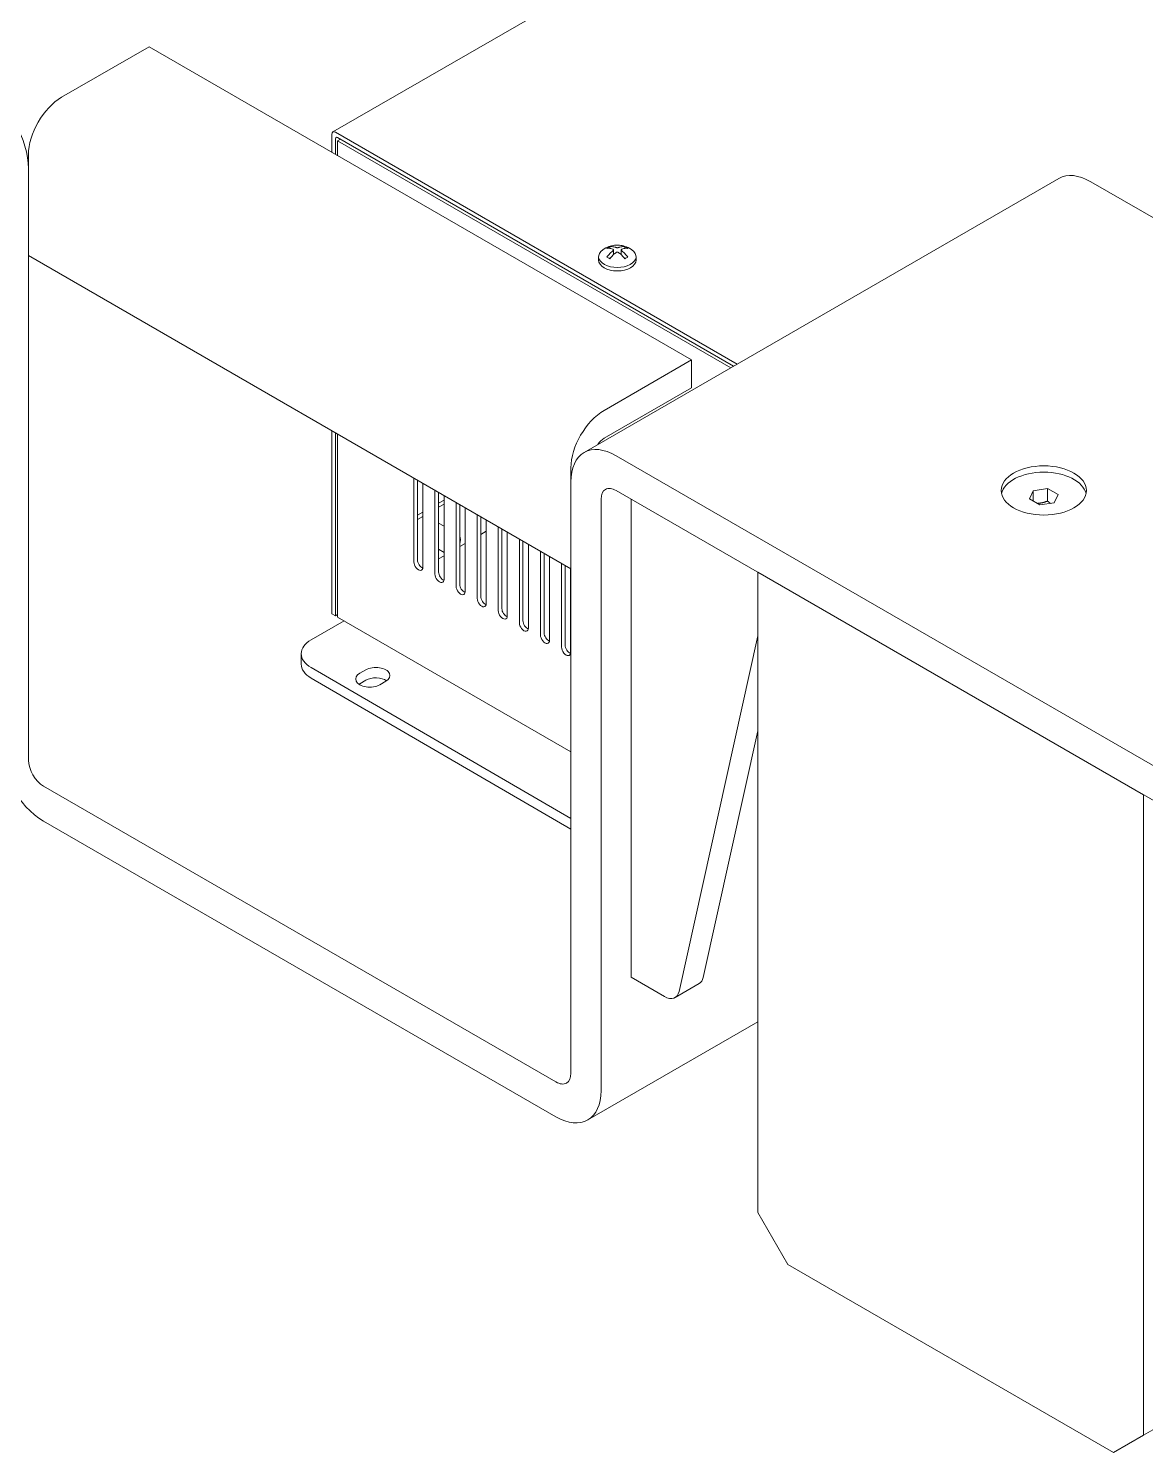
# Model space of a CAD drawing. Header units: millimetres. Extents: x 36 to 2484, y 36 to 1746.
# Drawn here: x 1769.6 to 2031.7, y 1073.4 to 1407.6 of the extents above; entities that cross this region are included whole.
import ezdxf

# ---------------------------------------------------------------- set-up
doc = ezdxf.new("R2010")
doc.units = ezdxf.units.MM
doc.header["$LTSCALE"] = 6
doc.layers.add('굵은실선_A3', color=7, linetype='Continuous', lineweight=18)

msp = doc.modelspace()

# ---------------------------------------------------------------- linework, layer by layer
at = {"layer": '굵은실선_A3'}
for p, q in [((2082.879, 1522.908), (1841.048, 1383.287)), ((1777.38, 1391.429), (1797.887, 1403.268)), ((1797.887, 1403.268), (1925.166, 1329.783)), ((1840.8, 1382.738), (1840.8, 1378.492)), ((1935.904, 1328.809), (1841.648, 1383.228)), ((1841.648, 1378.002), (1841.648, 1381.758)), ((1842.072, 1382.003), (1935.056, 1328.319)), ((1842.143, 1381.227), (1842.779, 1381.595)), ((1842.143, 1377.716), (1842.143, 1381.227)), ((1934.42, 1327.951), (1842.143, 1381.227)), ((1769.602, 1377.957), (1769.602, 1354.278)), ((1769.602, 1235.886), (1769.602, 1374.691)), ((1899.988, 1308.073), (2011.357, 1372.372)), ((2156.743, 1292.02), (2018.857, 1371.629)), ((1769.602, 1354.278), (1896.882, 1280.793)), ((1903.363, 1354.038), (1903.363, 1353.222)), ((1905.995, 1355.967), (1905.995, 1356.393)), ((1906.848, 1354.478), (1906.848, 1355.607)), ((1906.906, 1354.532), (1906.848, 1354.566)), ((1908.677, 1354.566), (1908.619, 1354.532)), ((1908.677, 1354.478), (1908.677, 1355.607)), ((1909.53, 1355.967), (1909.53, 1356.393)), ((1912.163, 1354.038), (1912.163, 1353.222)), ((1904.66, 1317.944), (1925.166, 1329.783)), ((1925.166, 1329.783), (1925.166, 1323.251)), ((1904.66, 1311.412), (1925.166, 1323.251)), ((1840.8, 1313.172), (1840.8, 1270.225)), ((1841.648, 1269.735), (1841.648, 1312.682)), ((1842.143, 1269.449), (1842.143, 1312.397)), ((2045.374, 1227.721), (1907.488, 1307.33)), ((1896.882, 1280.793), (1896.882, 1304.472)), ((1860.033, 1282.39), (1860.033, 1302.068)), ((1860.881, 1301.578), (1860.881, 1282.88)), ((1862.154, 1300.843), (1862.154, 1281.166)), ((1896.882, 1301.206), (1896.882, 1162.401)), ((1864.983, 1279.533), (1864.983, 1299.21)), ((1865.831, 1298.72), (1865.831, 1280.023)), ((1865.831, 1296.189), (1867.104, 1296.924)), ((1867.104, 1297.986), (1867.104, 1278.308)), ((1903.953, 1158.319), (1903.953, 1297.123)), ((1907.488, 1299.165), (2045.374, 1219.556)), ((1911.024, 1297.123), (1911.024, 1184.918)), ((2004.478, 1297.177), (2005.374, 1299.109)), ((2006.927, 1295.763), (2004.478, 1297.177)), ((2005.374, 1299.109), (2008.72, 1299.627)), ((2005.374, 1296.66), (2005.374, 1299.109)), ((2008.72, 1299.627), (2011.17, 1298.213)), ((2008.72, 1296.687), (2008.72, 1299.627)), ((2011.17, 1298.213), (2010.273, 1296.281)), ((1860.881, 1293.332), (1862.154, 1294.066)), ((1867.104, 1295.944), (1865.831, 1295.209)), ((1869.932, 1276.675), (1869.932, 1296.353)), ((1870.781, 1295.863), (1870.781, 1277.165)), ((1872.054, 1295.128), (1872.054, 1275.45)), ((1874.882, 1273.817), (1874.882, 1293.495)), ((2010.273, 1296.281), (2006.927, 1295.763)), ((1862.154, 1293.087), (1860.881, 1292.352)), ((1867.104, 1290.758), (1865.831, 1291.493)), ((1875.731, 1293.005), (1875.731, 1274.307)), ((1877.003, 1292.27), (1877.003, 1272.592)), ((1879.832, 1270.959), (1879.832, 1290.637)), ((1880.68, 1290.147), (1880.68, 1271.449)), ((1870.781, 1285.983), (1872.054, 1286.718)), ((1875.731, 1288.841), (1877.003, 1289.576)), ((1881.953, 1289.412), (1881.953, 1269.735)), ((1884.782, 1268.102), (1884.782, 1287.779)), ((1885.63, 1287.289), (1885.63, 1268.592)), ((1867.104, 1284.638), (1865.831, 1285.373)), ((1865.831, 1283.125), (1867.104, 1283.86)), ((1886.903, 1286.555), (1886.903, 1266.877)), ((1889.731, 1265.244), (1889.731, 1284.922)), ((1890.58, 1284.432), (1890.58, 1265.734)), ((1891.853, 1283.697), (1891.853, 1264.019)), ((1862.094, 1280.968), (1862.143, 1280.996)), ((1894.681, 1262.386), (1894.681, 1282.064)), ((1895.53, 1281.574), (1895.53, 1262.876)), ((1896.802, 1280.839), (1896.802, 1261.162)), ((1940.722, 1279.977), (1940.722, 1129.742)), ((2031.232, 1227.721), (1940.722, 1279.977)), ((1840.8, 1270.225), (1841.648, 1269.735)), ((1842.143, 1270.021), (1841.648, 1269.735)), ((1843.674, 1268.565), (1835.951, 1264.137)), ((1842.143, 1269.449), (1896.882, 1237.846)), ((1922.254, 1181.614), (1940.722, 1265.082)), ((1833.587, 1258.41), (1833.587, 1260.86)), ((1835.911, 1257.605), (1896.882, 1222.154)), ((1847.358, 1256.276), (1848.777, 1257.089)), ((1835.911, 1255.156), (1896.882, 1219.705)), ((1848.777, 1254.64), (1847.358, 1253.826)), ((1853.427, 1254.385), (1852.008, 1253.572)), ((1940.722, 1242.781), (1927.911, 1184.88)), ((1893.346, 1160.36), (1773.138, 1229.762)), ((2031.232, 1077.486), (2031.232, 1227.721)), ((1773.138, 1221.597), (1893.346, 1152.195)), ((1911.024, 1184.918), (1918.806, 1180.425)), ((1921.306, 1180.177), (1926.963, 1183.443)), ((1900.846, 1151.452), (1940.722, 1174.475)), ((1947.793, 1117.494), (1940.722, 1129.742)), ((1947.793, 1117.494), (2024.161, 1073.403)), ((2043.253, 1084.426), (2031.232, 1077.486)), ((2031.232, 1077.486), (2024.161, 1073.403))]:
    msp.add_line(p, q, dxfattribs=at)
for centre, major_axis, start_param, end_param in [((1758.996, 1380.814), (-7.5, 12.99), 3.9269908, 5.4977871), ((1777.38, 1382.447), (-5.5, -9.526), 3.9269908, 5.4977871), ((1841.648, 1382.248), (-0.6, 1.039), 5.4977871, 7.0685835), ((1842.072, 1381.513), (-0.3, 0.52), 5.4977871, 7.0685835), ((2018.857, 1359.381), (-7.5, 12.99), 5.4977871, 6.2831853), ((1907.763, 1354.038), (4.4, 0), 2.4629722, 6.9618058), ((1907.763, 1353.222), (4.4, 0), 3.1415927, 6.2831853), ((1904.66, 1308.963), (5.5, 9.526), 0.7853982, 2.3561945), ((1904.66, 1308.963), (-1.5, -2.598), 3.9269908, 4.6680788), ((1907.488, 1295.082), (-7.5, 12.99), 5.4977871, 7.0685835), ((2007.824, 1297.695), (-10, 0), 3.2692181, 6.1555599), ((1907.488, 1295.082), (-2.5, 4.33), 5.4977871, 7.0685835), ((1869.084, 1286.555), (1.325, 2.295), 5.0599297, 5.9356446), ((1861.093, 1281.778), (0.75, -1.299), 3.9269908, 7.0685835), ((1861.942, 1282.268), (0.75, -1.299), 3.9269908, 5.6819211), ((1866.892, 1279.41), (0.75, -1.299), 3.9269908, 5.6819211), ((1866.043, 1278.92), (0.75, -1.299), 3.9269908, 7.0685835), ((1870.993, 1276.063), (0.75, -1.299), 3.9269908, 7.0685835), ((1871.841, 1276.552), (0.75, -1.299), 3.9269908, 5.6819211), ((1875.943, 1273.205), (0.75, -1.299), 3.9269908, 7.0685835), ((1876.791, 1273.695), (0.75, -1.299), 3.9269908, 5.6819211), ((1880.892, 1270.347), (0.75, -1.299), 3.9269908, 7.0685835), ((1881.741, 1270.837), (0.75, -1.299), 3.9269908, 5.6819211), ((1885.842, 1267.489), (0.75, -1.299), 3.9269908, 7.0685835), ((1886.691, 1267.979), (0.75, -1.299), 3.9269908, 5.6819211), ((1841.587, 1260.86), (-8, 0), 5.4942544, 7.0650508), ((1890.792, 1264.632), (0.75, -1.299), 3.9269908, 7.0685835), ((1891.64, 1265.122), (0.75, -1.299), 3.9269908, 5.6819211), ((1895.742, 1261.774), (0.75, -1.299), 3.9269908, 7.0685835), ((1896.59, 1262.264), (0.75, -1.299), 3.9269908, 5.6819211), ((1841.587, 1258.41), (-8, 0), 0, 0.7818655), ((1851.102, 1255.737), (3.3, 0), 5.4942544, 8.6358471), ((1849.683, 1254.924), (-3.3, 0), 5.4942544, 8.6358471), ((1849.683, 1252.474), (-3.3, 0), 5.4942544, 5.5850056), ((1851.102, 1253.288), (-3.3, 0), 3.8397723, 5.4942544), ((1773.138, 1233.845), (7.5, -12.99), 3.9269908, 5.4977871), ((1773.138, 1233.845), (-2.5, 4.33), 0.7853982, 2.3561945), ((1924.463, 1187.773), (2.5, -4.33), 0, 0.562612), ((1918.806, 1184.507), (2.5, -4.33), 5.4977871, 6.8457973), ((1893.346, 1164.443), (2.5, -4.33), 5.4977871, 7.0685835), ((1893.346, 1164.443), (7.5, -12.99), 5.4977871, 7.0685835)]:
    msp.add_ellipse(centre, major_axis=major_axis, ratio=0.5773503, start_param=start_param, end_param=end_param, dxfattribs=at)
msp.add_ellipse((2007.824, 1299.165), major_axis=(10, 0), ratio=0.5773503, dxfattribs=at)
for points, knots in [([(1904.337, 1355.633), (1904.85, 1356), (1905.323, 1356.223), (1906.225, 1356.551), (1906.652, 1356.643), (1907.475, 1356.742), (1907.871, 1356.747), (1908.686, 1356.675), (1909.105, 1356.599), (1910.019, 1356.304), (1910.517, 1356.09), (1911.106, 1355.691), (1911.147, 1355.662), (1911.188, 1355.633)], [6.1764076, 6.1764076, 6.1764076, 6.1764076, 6.5067608, 6.5067608, 6.8636312, 6.8636312, 7.2205015, 7.2205015, 7.5773719, 7.5773719, 7.9342422, 7.9342422, 7.9607594, 7.9607594, 7.9607594, 7.9607594]), ([(1905.288, 1355.985), (1905.408, 1356.068), (1905.527, 1356.143), (1905.641, 1356.209), (1905.755, 1356.275), (1905.874, 1356.337), (1905.995, 1356.393)], [2.964807322, 2.964807322, 2.964807322, 2.964807322, 3.013108331, 3.013108331, 3.013108331, 3.06140934, 3.06140934, 3.06140934, 3.06140934]), ([(1906.702, 1355.781), (1906.63, 1355.807), (1906.558, 1355.832), (1906.176, 1355.949), (1905.875, 1355.996), (1905.505, 1356.002), (1905.396, 1355.997), (1905.288, 1355.985)], [0.09573984, 0.09573984, 0.09573984, 0.09573984, 0.12436972, 0.12436972, 0.24873943, 0.24873943, 0.29889337, 0.29889337, 0.29889337, 0.29889337]), ([(1905.288, 1353.943), (1905.396, 1354.081), (1905.505, 1354.211), (1905.875, 1354.632), (1906.176, 1354.934), (1906.558, 1355.258), (1906.63, 1355.316), (1906.702, 1355.373)], [3.19514614, 3.19514614, 3.19514614, 3.19514614, 3.24530008, 3.24530008, 3.36966979, 3.36966979, 3.39829967, 3.39829967, 3.39829967, 3.39829967]), ([(1905.995, 1353.535), (1905.874, 1353.619), (1905.755, 1353.694), (1905.641, 1353.76), (1905.527, 1353.825), (1905.408, 1353.888), (1905.288, 1353.943)], [2.964807322, 2.964807322, 2.964807322, 2.964807322, 3.013108331, 3.013108331, 3.013108331, 3.06140934, 3.06140934, 3.06140934, 3.06140934]), ([(1905.995, 1356.393), (1906.103, 1356.405), (1906.212, 1356.41), (1906.582, 1356.404), (1906.883, 1356.357), (1907.265, 1356.24), (1907.337, 1356.216), (1907.409, 1356.189)], [-0.29889337, -0.29889337, -0.29889337, -0.29889337, -0.24873943, -0.24873943, -0.12436972, -0.12436972, -0.09573984, -0.09573984, -0.09573984, -0.09573984]), ([(1907.409, 1354.964), (1907.337, 1354.908), (1907.265, 1354.849), (1906.883, 1354.526), (1906.582, 1354.224), (1906.212, 1353.803), (1906.103, 1353.673), (1905.995, 1353.535)], [0.09573984, 0.09573984, 0.09573984, 0.09573984, 0.12436972, 0.12436972, 0.24873943, 0.24873943, 0.29889337, 0.29889337, 0.29889337, 0.29889337]), ([(1906.702, 1355.781), (1906.72, 1355.774), (1906.737, 1355.766), (1906.778, 1355.742), (1906.8, 1355.724), (1906.828, 1355.686), (1906.837, 1355.668), (1906.847, 1355.632), (1906.849, 1355.614), (1906.847, 1355.576), (1906.842, 1355.557), (1906.826, 1355.514), (1906.813, 1355.49), (1906.772, 1355.435), (1906.742, 1355.404), (1906.704, 1355.374), (1906.703, 1355.373), (1906.702, 1355.373)], [-0.199433203, -0.199433203, -0.199433203, -0.199433203, -0.19164586, -0.19164586, -0.177994259, -0.177994259, -0.167500144, -0.167500144, -0.157905401, -0.157905401, -0.148099494, -0.148099494, -0.136711424, -0.136711424, -0.120831434, -0.120831434, -0.120324631, -0.120324631, -0.120324631, -0.120324631]), ([(1908.116, 1356.189), (1908.098, 1356.182), (1908.079, 1356.176), (1908.022, 1356.161), (1907.982, 1356.153), (1907.907, 1356.142), (1907.873, 1356.139), (1907.807, 1356.135), (1907.775, 1356.134), (1907.71, 1356.135), (1907.678, 1356.137), (1907.609, 1356.143), (1907.573, 1356.148), (1907.493, 1356.163), (1907.45, 1356.174), (1907.411, 1356.188), (1907.41, 1356.189), (1907.409, 1356.189)], [-0.199433203, -0.199433203, -0.199433203, -0.199433203, -0.19164586, -0.19164586, -0.177994259, -0.177994259, -0.167500144, -0.167500144, -0.157905401, -0.157905401, -0.148099494, -0.148099494, -0.136711424, -0.136711424, -0.120831434, -0.120831434, -0.120324631, -0.120324631, -0.120324631, -0.120324631]), ([(1907.409, 1354.964), (1907.427, 1354.978), (1907.446, 1354.991), (1907.503, 1355.024), (1907.543, 1355.041), (1907.618, 1355.063), (1907.652, 1355.07), (1907.718, 1355.078), (1907.75, 1355.08), (1907.815, 1355.078), (1907.847, 1355.074), (1907.916, 1355.061), (1907.952, 1355.051), (1908.032, 1355.02), (1908.075, 1354.996), (1908.114, 1354.966), (1908.115, 1354.965), (1908.116, 1354.964)], [-0.199433203, -0.199433203, -0.199433203, -0.199433203, -0.19164586, -0.19164586, -0.177994259, -0.177994259, -0.167500144, -0.167500144, -0.157905401, -0.157905401, -0.148099494, -0.148099494, -0.136711424, -0.136711424, -0.120831434, -0.120831434, -0.120324631, -0.120324631, -0.120324631, -0.120324631]), ([(1908.116, 1356.189), (1908.188, 1356.216), (1908.26, 1356.24), (1908.642, 1356.357), (1908.943, 1356.404), (1909.313, 1356.41), (1909.422, 1356.405), (1909.53, 1356.393)], [0.09573984, 0.09573984, 0.09573984, 0.09573984, 0.12436972, 0.12436972, 0.24873943, 0.24873943, 0.29889337, 0.29889337, 0.29889337, 0.29889337]), ([(1909.53, 1353.535), (1909.422, 1353.673), (1909.313, 1353.803), (1908.943, 1354.224), (1908.642, 1354.526), (1908.26, 1354.849), (1908.188, 1354.908), (1908.116, 1354.964)], [3.19514614, 3.19514614, 3.19514614, 3.19514614, 3.24530008, 3.24530008, 3.36966979, 3.36966979, 3.39829967, 3.39829967, 3.39829967, 3.39829967]), ([(1908.823, 1355.373), (1908.805, 1355.387), (1908.789, 1355.401), (1908.747, 1355.443), (1908.725, 1355.47), (1908.697, 1355.52), (1908.688, 1355.541), (1908.678, 1355.581), (1908.676, 1355.6), (1908.678, 1355.637), (1908.683, 1355.655), (1908.699, 1355.691), (1908.712, 1355.709), (1908.753, 1355.747), (1908.783, 1355.766), (1908.821, 1355.78), (1908.822, 1355.78), (1908.823, 1355.781)], [-0.199433203, -0.199433203, -0.199433203, -0.199433203, -0.19164586, -0.19164586, -0.177994259, -0.177994259, -0.167500144, -0.167500144, -0.157905401, -0.157905401, -0.148099494, -0.148099494, -0.136711424, -0.136711424, -0.120831434, -0.120831434, -0.120324631, -0.120324631, -0.120324631, -0.120324631]), ([(1910.237, 1355.985), (1910.129, 1355.997), (1910.02, 1356.002), (1909.65, 1355.996), (1909.349, 1355.949), (1908.967, 1355.832), (1908.895, 1355.807), (1908.823, 1355.781)], [3.19514614, 3.19514614, 3.19514614, 3.19514614, 3.24530008, 3.24530008, 3.36966979, 3.36966979, 3.39829967, 3.39829967, 3.39829967, 3.39829967]), ([(1908.823, 1355.373), (1908.895, 1355.316), (1908.967, 1355.258), (1909.349, 1354.934), (1909.65, 1354.632), (1910.02, 1354.211), (1910.129, 1354.081), (1910.237, 1353.943)], [0.09573984, 0.09573984, 0.09573984, 0.09573984, 0.12436972, 0.12436972, 0.24873943, 0.24873943, 0.29889337, 0.29889337, 0.29889337, 0.29889337]), ([(1910.237, 1355.985), (1910.117, 1356.068), (1909.998, 1356.143), (1909.884, 1356.209), (1909.77, 1356.275), (1909.651, 1356.337), (1909.53, 1356.393)], [-0.048301009, -0.048301009, -0.048301009, -0.048301009, 0, 0, 0, 0.048301009, 0.048301009, 0.048301009, 0.048301009]), ([(1910.237, 1353.943), (1910.117, 1353.888), (1909.998, 1353.825), (1909.884, 1353.76), (1909.77, 1353.694), (1909.651, 1353.619), (1909.53, 1353.535)], [2.964807322, 2.964807322, 2.964807322, 2.964807322, 3.013108331, 3.013108331, 3.013108331, 3.06140934, 3.06140934, 3.06140934, 3.06140934])]:
    msp.add_open_spline(points, degree=3, knots=knots, dxfattribs=at)
for points, weights in [([(2008.72, 1296.687), (2007.431, 1296.173), (2006.275, 1296.14)], [1, 1.11516383842, 1.05886467072]), ([(2009.374, 1296.142), (2009.065, 1296.374), (2008.72, 1296.687)], [1.05850500864, 1.03917061523, 1])]:
    msp.add_rational_spline(points, weights, degree=2, dxfattribs=at)

doc.saveas('drawing.dxf')
